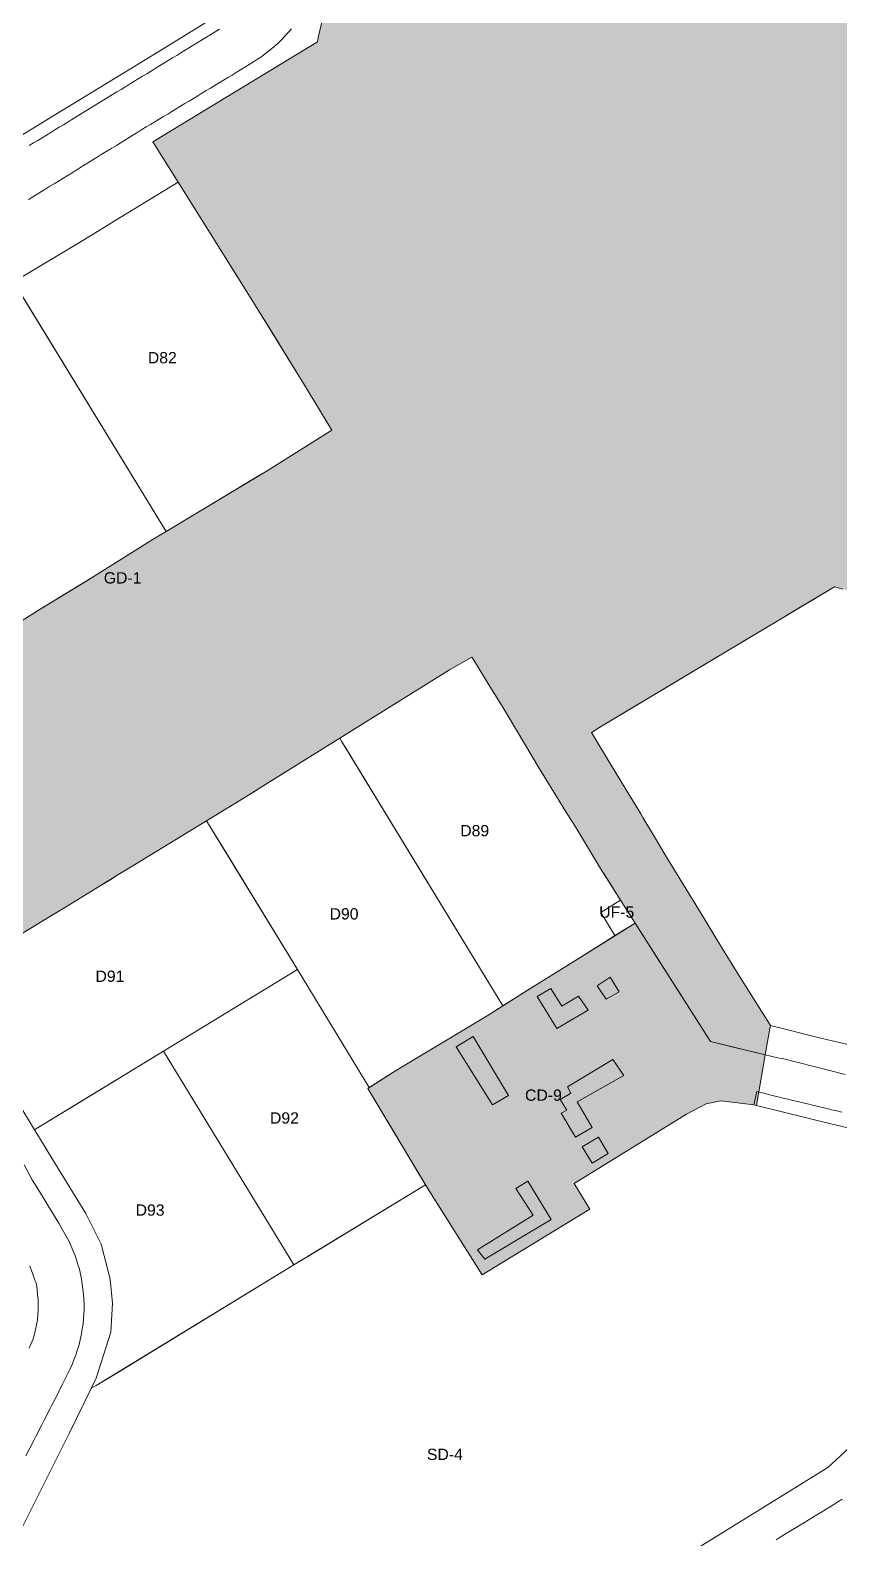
# Model space of a CAD drawing. Header units: metres. Extents: x 662613 to 666742, y 2728069 to 2732733.
# Drawn here: x 663461 to 663590.2, y 2728939.4 to 2729180.2 of the extents above; entities that cross this region are included whole.
import ezdxf
from ezdxf.enums import TextEntityAlignment as Align

# ---------------------------------------------------------------- set-up
doc = ezdxf.new("R2010")
doc.units = ezdxf.units.M
doc.header["$MEASUREMENT"] = 0
for name, color, linetype, lineweight in [('DQ_PLOT_ID', 252, 'Continuous', 18), ('Xref_DQ_MasterPlan_2024$0$DQ_PLOTS', 252, 'Continuous', 15), ('Xref_DQ_MasterPlan_2024$0$DQ_ROADS', 8, 'Continuous', 13)]:
    doc.layers.add(name, color=color, linetype=linetype, lineweight=lineweight)
doc.layers.add('Open area$0$INTENSIVE LANDSCAPING AND PLAZAS', color=7, linetype='Continuous', true_color=0xecf9e2)
doc.layers.add('Open area$0$PUBLIC PARKING', color=254, linetype='Continuous')
doc.styles.add('DQ_Plot_ID', font='arial.ttf')

# ---------------------------------------------------------------- blocks, each defined once
blk = doc.blocks.new('Xref_DQ_MasterPlan_2024$0$DQ_Roads_')
at = {"layer": 'Xref_DQ_MasterPlan_2024$0$DQ_ROADS'}
for points in [[(663460.8815000001, 2729161.7667), (663461.5659999996, 2729162.1899), (663462.2470000004, 2729162.5995), (663462.9274000004, 2729163.0175), (663463.6095000003, 2729163.4356), (663464.2921000002, 2729163.855900001), (663464.9740000004, 2729164.274800001), (663465.6557999998, 2729164.692600001), (663466.3393000001, 2729165.111500001), (663467.0186000001, 2729165.527899999), (663467.6924999999, 2729165.9399), (663474.8417999996, 2729170.341600001), (663475.5257000001, 2729170.749700001), (663476.21, 2729171.162799999), (663476.8934000004, 2729171.5787), (663477.5765000004, 2729171.996200001), (663478.2593, 2729172.414999999), (663478.9417000003, 2729172.831800001), (663479.6233999999, 2729173.2489), (663480.3053000001, 2729173.6644), (663480.9863999998, 2729174.0833), (663481.6642000005, 2729174.501800001), (663482.3502000002, 2729174.9234), (663483.0329, 2729175.341499999), (663483.7153000003, 2729175.7589), (663484.3964, 2729176.1753), (663485.0793000003, 2729176.595100001), (663485.7608000003, 2729177.012499999), (663486.4426999995, 2729177.431500001), (663487.1250999998, 2729177.8506), (663487.8068000004, 2729178.2676), (663488.4894000003, 2729178.6856), (663489.1717999997, 2729179.103399999), (663489.8539000005, 2729179.521), (663490.5356000001, 2729179.9384), (663491.2180000003, 2729180.357000001)], [(663502.7065000003, 2729180.414000001), (663502.1967000002, 2729179.823999999), (663501.6687000003, 2729179.247400001), (663501.1085999999, 2729178.6699), (663500.5109000001, 2729178.0878), (663499.9051000001, 2729177.5359), (663499.2812999999, 2729177.005899999), (663498.6392999999, 2729176.4999), (663497.9873000002, 2729176.0208), (663497.3174, 2729175.5592), (663496.6392999999, 2729175.1219), (663495.9594999999, 2729174.7007), (663495.2756000003, 2729174.2853), (663494.5909000002, 2729173.870100001), (663493.9074999997, 2729173.4539), (663493.2235000003, 2729173.038899999), (663492.54, 2729172.6251), (663491.8525999999, 2729172.208900001), (663491.1709000003, 2729171.794), (663490.4881999996, 2729171.3781), (663489.8026, 2729170.966), (663489.1185999997, 2729170.5506), (663488.4351000004, 2729170.1358), (663487.7511, 2729169.7203), (663487.0675999997, 2729169.3062), (663486.3817999996, 2729168.8903), (663485.6978000002, 2729168.475), (663485.0147000002, 2729168.060799999), (663484.3294000002, 2729167.6468), (663483.6462000003, 2729167.232999999), (663482.9617999997, 2729166.8168), (663482.2788000004, 2729166.4022), (663481.5950999996, 2729165.9866), (663480.9119999995, 2729165.571), (663480.2302000001, 2729165.157400001), (663479.5519000003, 2729164.742799999), (663478.8558, 2729164.3168), (663478.182, 2729163.8967), (663477.5082, 2729163.4793), (663476.8123000003, 2729163.0514), (663476.1425999999, 2729162.6271), (663474.7775999997, 2729161.7809), (663474.0724999998, 2729161.342399999), (663472.3676000005, 2729160.3281), (663471.6867000004, 2729159.911), (663470.9987000003, 2729159.487600001), (663470.3225999996, 2729159.063200001), (663469.6438999996, 2729158.6445), (663468.9680000003, 2729158.2204), (663468.2838000003, 2729157.797499999), (663467.5983999996, 2729157.372500001), (663466.2271999996, 2729156.535700001), (663465.5294000003, 2729156.105699999), (663464.8499999996, 2729155.690199999), (663464.1706999997, 2729155.272500001), (663463.4972999999, 2729154.856699999), (663462.8147999998, 2729154.439099999), (663462.1343, 2729154.0034), (663461.4385000002, 2729153.5875), (663460.7565000001, 2729153.189200001)], [(663460.8700000001, 2728969.8519), (663461.1919, 2728970.5779), (663461.4718000004, 2728971.3091), (663461.6967000002, 2728972.0538), (663461.8882999998, 2728972.8103), (663462.0427000001, 2728973.583000001), (663462.1672999999, 2728974.363), (663462.2571999999, 2728975.1491), (663462.2906999998, 2728975.9421), (663462.2960000001, 2728976.7393), (663462.2736999998, 2728977.537900001), (663462.2138, 2728978.337200001), (663462.1248000003, 2728979.1337), (663462.0959000001, 2728979.564099999), (663462.0406, 2728979.991900001), (663461.9164000005, 2728980.352), (663461.7674000002, 2728980.7026), (663461.5207000002, 2728981.4924), (663461.2565000001, 2728982.2404), (663460.9644999998, 2728982.992799999)], [(663460.0718999999, 2728999.104900001), (663461.4063999997, 2728996.623400001), (663461.8383, 2728995.9342), (663462.2433000002, 2728995.2543), (663462.6687000003, 2728994.579700001), (663463.0822000001, 2728993.8981), (663463.5125000002, 2728993.1855), (663463.9046, 2728992.5415), (663464.3348000003, 2728991.844599999), (663464.7536000004, 2728991.1625), (663465.1748000002, 2728990.473999999), (663465.5872, 2728989.793), (663465.9831999997, 2728989.121400001), (663466.7852999996, 2728987.692600001), (663467.1727, 2728986.966600001), (663467.5245000003, 2728986.234999999), (663467.8318999996, 2728985.488), (663468.1359000001, 2728984.7448), (663468.4282999998, 2728983.9476), (663468.6475999998, 2728983.2074), (663468.8761999998, 2728982.433700001), (663469.0624000002, 2728981.6493), (663469.2136000004, 2728980.863500001), (663469.3299000002, 2728980.075999999), (663469.5143999998, 2728978.4793), (663469.5734000001, 2728977.679199999), (663469.6113, 2728976.8816), (663469.6097999997, 2728976.0847), (663469.5665999996, 2728975.2895), (663469.5234000003, 2728974.495200001), (663469.4641000004, 2728973.6995), (663469.3414000003, 2728972.9219), (663469.2110000001, 2728972.135399999), (663468.7662000004, 2728970.2063), (663468.5055999998, 2728969.458699999), (663468.2866000002, 2728968.698899999), (663467.9870999996, 2728967.9737), (663467.7166999998, 2728967.2147), (663467.3854, 2728966.514900001), (663466.5186000001, 2728964.7305), (663466.1451000003, 2728963.987299999), (663465.7757000001, 2728963.289999999), (663465.4090999998, 2728962.572699999), (663464.5138999997, 2728960.826300001), (663464.1579, 2728960.104), (663463.2337999996, 2728958.341399999), (663462.8717999998, 2728957.6053), (663461.9752000002, 2728955.823999999), (663461.5990000004, 2728955.124299999), (663460.3273, 2728952.626599999)], [(663580.0341999996, 2728939.250499999), (663580.7114000004, 2728939.6686), (663581.4013999999, 2728940.0835), (663582.0959999999, 2728940.5153), (663583.7867, 2728941.5393), (663584.4565000003, 2728941.968699999), (663585.1421999997, 2728942.369999999), (663585.8359000003, 2728942.7983), (663586.5228000004, 2728943.213), (663587.1880000001, 2728943.630000001), (663587.8860999998, 2728944.0502), (663588.5629000003, 2728944.4669), (663589.2413999997, 2728944.8781), (663589.9112, 2728945.285399999), (663590.5807999996, 2728945.7118)], [(663590.5042000003, 2729007.511700001), (663589.7258000001, 2729007.6975), (663588.9473000001, 2729007.886700001), (663588.1692000004, 2729008.0732), (663587.3924000002, 2729008.259299999), (663586.6141999997, 2729008.4473), (663585.8361999998, 2729008.6362), (663585.0587999998, 2729008.822699999), (663584.2816000003, 2729009.010600001), (663583.5031000003, 2729009.198899999), (663582.7260999996, 2729009.386499999), (663581.9484000001, 2729009.5735), (663581.1737000002, 2729009.760199999), (663580.3914000001, 2729009.948000001), (663579.6152999997, 2729010.1368), (663578.8383, 2729010.3267), (663578.0613000002, 2729010.5166), (663576.9781, 2729010.7863), (663576.4923, 2729008.6566), (663571.2191000003, 2729009.298), (663568.8958, 2729008.8204), (663565.7224000003, 2729007.199999999), (663547.8103, 2728996.142000001), (663550.3192999996, 2728992.012), (663533.1353000002, 2728981.527000001), (663524.5493000001, 2728995.218599999), (663514.8964, 2729011.278999999), (663519.4654000001, 2729014.2029), (663533.9118999997, 2729022.8881), (663540.8891000003, 2729027.314099999), (663548.1982000005, 2729031.842900001), (663557.5401999997, 2729037.692), (663569.5695000002, 2729018.779100001), (663578.3141000001, 2729016.6439), (663579.2116999999, 2729016.422499999), (663579.6025999999, 2729016.332800001), (663580.0872, 2729016.219699999), (663580.5784999998, 2729016.1405), (663581.0612000003, 2729016.057800001), (663581.0681999996, 2729016.056399999), (663591.0795999998, 2729013.5155)]]:
    blk.add_lwpolyline(points, dxfattribs=at)
for points in [[(663551.4627999999, 2729027.6833), (663552.9396000002, 2729025.5131), (663554.9967, 2729026.6843), (663553.5730999997, 2729029.0615)], [(663550.0400999999, 2729023.7744), (663548.4890999999, 2729026.0054), (663545.8542999998, 2729024.4474), (663544.1140999999, 2729027.225099999), (663541.8935000002, 2729025.982100001), (663545.0777000003, 2729020.8498)], [(663537.3430000003, 2729010.140699999), (663531.6993000004, 2729019.578), (663529.0023999996, 2729017.913699999), (663534.7879999997, 2729008.6656)], [(663555.7707000002, 2729013.329700001), (663553.9850000003, 2729015.9057), (663546.733, 2729011.535599999), (663547.2916000001, 2729010.5595), (663545.5828, 2729009.526799999), (663546.6503999997, 2729007.8364), (663545.7575000003, 2729007.329299999), (663548.0146000003, 2729003.5134), (663550.6766999997, 2729005.072699999), (663548.2773000002, 2729009.175799999)], [(663551.6810999997, 2729003.520500001), (663549.0893000001, 2729001.955800001), (663550.6967000002, 2728999.347999999), (663553.2317000004, 2729000.8947)], [(663532.3967000004, 2728985.555600001), (663533.5785999997, 2728984.026900001), (663544.1321999999, 2728990.366900001), (663540.4247000003, 2728996.492900001), (663538.5349000003, 2728995.317500001), (663541.2660999997, 2728991.074999999)]]:
    blk.add_lwpolyline(points, close=True, dxfattribs=at)
blk = doc.blocks.new('Xref_DQ_MasterPlan_2024')
at = {"layer": 'Xref_DQ_MasterPlan_2024$0$DQ_PLOTS'}
for points in [[(663459.7368000001, 2729085.9742), (663462.6392, 2729087.7632), (663470.0439999998, 2729092.308800001), (663470.8021999999, 2729092.7742), (663480.9179999996, 2729099.0972), (663482.7052999996, 2729100.1683), (663488.4689999996, 2729103.6226), (663496.9379000003, 2729108.7344), (663498.5747999996, 2729109.7225), (663509.1726, 2729116.357), (663504.6458, 2729123.7796), (663500.0311000003, 2729131.2688), (663496.9329000004, 2729136.296700001), (663489.1020999998, 2729148.7969), (663484.6156, 2729155.940600001), (663480.5795, 2729162.3671), (663506.8816999998, 2729178.343), (663506.9890999998, 2729179.028400001), (663507.7363999998, 2729182.1742)], [(663590.6771, 2729090.992000001), (663589.3817999995, 2729091.3682), (663580.7172999997, 2729086.1759), (663577.6870999999, 2729084.36), (663551.7544999998, 2729068.819599999), (663550.8323999998, 2729068.267000001), (663550.5694000005, 2729068.1094), (663553.857, 2729062.6232), (663555.3505999994, 2729060.1742), (663558.4308000001, 2729055.1237), (663558.7989999998, 2729054.507999999), (663560.4709999999, 2729051.712199999), (663562.4967, 2729048.324899999), (663565.7107999995, 2729043.0798), (663567.6540999999, 2729039.9085), (663571.5048000001, 2729033.5952), (663573.9844000004, 2729029.529699999), (663579.1322999997, 2729021.362), (663579.0491000003, 2729020.882), (663578.3141000002, 2729016.6439), (663576.3663, 2729017.1195), (663573.1758000004, 2729017.8985), (663569.5695000001, 2729018.7791), (663560.6974999999, 2729032.728000001), (663557.9126000004, 2729037.1065), (663557.5401999997, 2729037.692), (663555.2289000006, 2729041.325999999), (663552.0047000004, 2729046.3952), (663548.0072, 2729053.032400001), (663546.4612999996, 2729055.524900001), (663542.2725, 2729062.2785), (663537.4628999998, 2729070.4592), (663536.3217000001, 2729072.305500001), (663534.6368000006, 2729075.031500001), (663531.7987000002, 2729079.6231), (663531.4952999996, 2729080.114), (663527.9359999999, 2729078.110300001), (663498.7526000002, 2729059.909700001), (663496.2912999998, 2729058.3747), (663494.4484000001, 2729057.247), (663478.1100000002, 2729047.2497), (663475.0226999997, 2729045.3606), (663472.1708000004, 2729043.6155), (663466.6437999996, 2729040.2336), (663464.011, 2729038.6226), (663458.8049999997, 2729035.437100001)], [(663596.529, 2729017.1296), (663587.1595999999, 2729019.323799999), (663579.1322999997, 2729021.362), (663573.9844000004, 2729029.529699999), (663571.5048000001, 2729033.5952), (663567.6540999999, 2729039.9085), (663565.7107999995, 2729043.0798), (663562.4967, 2729048.324899999), (663560.4709999999, 2729051.712199999), (663558.7989999998, 2729054.507999999), (663558.4308000001, 2729055.1237), (663555.3505999994, 2729060.1742), (663553.857, 2729062.6232), (663550.5694000005, 2729068.1094), (663550.8323999998, 2729068.267000001), (663551.7544999998, 2729068.819599999), (663564.6297000003, 2729076.535199999), (663564.6297000003, 2729076.535199999), (663577.6870999999, 2729084.36), (663580.7172999997, 2729086.1759), (663583.2153000002, 2729087.6728), (663589.3817999995, 2729091.3682), (663590.6771, 2729090.992000001)], [(663597.2792999996, 2728959.074), (663588.2982000001, 2728950.788), (663577.1393999996, 2728943.8589), (663564.9851000002, 2728936.3906)], [(663458.6315000001, 2728938.9628), (663467.2259000001, 2728956.2201), (663470.7998, 2728963.5138), (663470.7998, 2728963.5138), (663471.5591000001, 2728963.8775), (663475.5234000003, 2728966.2951), (663503.1118999999, 2728983.1201), (663507.0635000002, 2728985.529999999), (663524.1204000005, 2728995.9321), (663524.5493000002, 2728995.2186), (663533.1353000002, 2728981.527), (663550.3192999996, 2728992.012), (663547.8102999999, 2728996.142), (663565.7224000003, 2729007.2), (663568.8958, 2729008.8204), (663571.2191000003, 2729009.298), (663576.4923, 2729008.6566), (663576.6946999999, 2729008.632), (663589.0053000002, 2729005.586200001), (663609.1534000001, 2729000.901)]]:
    blk.add_lwpolyline(points, dxfattribs=at)
for points in [[(663456.3641999997, 2729161.3954), (663441.0098000002, 2729186.5727), (663438.2719000002, 2729191.062200001), (663434.3542999998, 2729197.1549), (663434.5015000001, 2729197.244700001), (663467.8556000005, 2729217.5857), (663468.8260000004, 2729216.0264), (663476.3531999998, 2729203.420499999), (663477.5445, 2729201.5111), (663487.3180999998, 2729185.845699999), (663488.8797000004, 2729183.23), (663489.7248000001, 2729181.8357), (663482.4848999996, 2729177.3838), (663476.773, 2729173.8598), (663465.0643999996, 2729166.7303), (663456.3641999997, 2729161.3954)], [(663482.7052999996, 2729100.1683), (663460.3956000004, 2729136.750399999), (663458.6754999999, 2729139.571), (663458.4097999996, 2729140.0067), (663469.6727999998, 2729146.8072), (663475.3949999997, 2729150.297400001), (663484.6156, 2729155.940600001), (663489.1020999998, 2729148.7969), (663496.9329000004, 2729136.296700001), (663504.6458, 2729123.7796), (663509.1726, 2729116.357), (663498.5747999996, 2729109.7225), (663488.4689999996, 2729103.6226), (663482.7052999996, 2729100.1683)], [(663482.7052999996, 2729100.1683), (663480.9179999996, 2729099.0972), (663470.8021999999, 2729092.7742), (663462.6392, 2729087.7632), (663459.7368000001, 2729085.9742), (663437.9627999999, 2729121.6779), (663435.624, 2729125.513), (663435.5586000002, 2729125.6294), (663446.5651, 2729132.6633), (663454.1239, 2729137.419), (663458.4097999996, 2729140.0067), (663458.6754999999, 2729139.571), (663482.7052999996, 2729100.1683)], [(663554.3245000001, 2729035.6786), (663552.6332999999, 2729034.619799999), (663548.1982000006, 2729031.8429), (663540.8891000003, 2729027.314099999), (663540.6281000002, 2729027.1486), (663536.444, 2729024.4944), (663511.6272, 2729065.1874), (663510.6782000001, 2729066.7436), (663510.4266999997, 2729067.1904), (663527.9359999999, 2729078.110300001), (663531.4952999996, 2729080.114), (663531.7987000002, 2729079.6231), (663534.6368000006, 2729075.031500001), (663536.3217000001, 2729072.305500001), (663537.4628999998, 2729070.4592), (663542.2725, 2729062.2785), (663546.4612999996, 2729055.524900001), (663548.0072, 2729053.032400001), (663552.0047000004, 2729046.3952), (663553.7050999999, 2729043.7217), (663555.2289000006, 2729041.325999999), (663552.0531000003, 2729039.374), (663554.3245000001, 2729035.6786)], [(663536.444, 2729024.4944), (663533.9118999998, 2729022.8881), (663519.4654000001, 2729014.202899999), (663515.1298000001, 2729011.428300001), (663503.6529000001, 2729030.248), (663492.6403000001, 2729048.3059), (663489.3344999999, 2729053.7266), (663489.1606999999, 2729054.011499999), (663494.4484000001, 2729057.247), (663496.2912999998, 2729058.3747), (663498.7526000002, 2729059.909700001), (663510.4266999997, 2729067.1904), (663510.6782000001, 2729066.7436), (663536.444, 2729024.4944)], [(663461.7126000001, 2729004.6918), (663456.0237999996, 2729014.042199999), (663447.1360999997, 2729028.297), (663450.8696999997, 2729030.5816), (663454.5176999997, 2729032.8138), (663458.8049999997, 2729035.437100001), (663464.011, 2729038.6226), (663466.6437999996, 2729040.2336), (663472.1708000004, 2729043.6155), (663473.6001000004, 2729044.4901), (663475.0226999997, 2729045.3606), (663478.1100000002, 2729047.2497), (663489.1606999999, 2729054.011499999), (663489.3344999999, 2729053.7266), (663503.6529000001, 2729030.248), (663482.3090000005, 2729017.2314), (663462.0484999996, 2729004.875499999), (663461.7126000001, 2729004.6918)], [(663554.3245000001, 2729035.6786), (663552.0531000003, 2729039.374), (663555.2289000006, 2729041.325999999), (663557.5401999997, 2729037.692), (663554.3245000001, 2729035.6786)], [(663578.3141000002, 2729016.6439), (663576.9151999998, 2729008.577500001), (663576.6946999999, 2729008.632), (663576.4923, 2729008.6566), (663571.2191000003, 2729009.298), (663568.8958, 2729008.8204), (663565.7224000003, 2729007.2), (663547.8102999999, 2728996.142), (663550.3192999996, 2728992.012), (663533.1353000002, 2728981.527), (663524.5493000002, 2728995.2186), (663524.1204000005, 2728995.9321), (663514.8964, 2729011.278999999), (663515.1298000001, 2729011.428300001), (663519.4654000001, 2729014.202899999), (663533.9118999998, 2729022.8881), (663536.444, 2729024.4944), (663540.6281000002, 2729027.1486), (663540.8891000003, 2729027.314099999), (663548.1982000006, 2729031.8429), (663552.6332999999, 2729034.619799999), (663554.3245000001, 2729035.6786), (663557.5401999997, 2729037.692), (663557.9126000004, 2729037.1065), (663560.6974999999, 2729032.728000001), (663569.5695000001, 2729018.7791), (663573.1758000004, 2729017.8985), (663576.3663, 2729017.1195), (663578.3141000002, 2729016.6439)], [(663515.1298000001, 2729011.428300001), (663514.8964, 2729011.278999999), (663524.1204000005, 2728995.9321), (663503.1118999999, 2728983.1201), (663482.3090000005, 2729017.2314), (663503.6529000001, 2729030.248), (663515.1298000001, 2729011.428300001)], [(663470.7998, 2728963.5138), (663471.556, 2728965.057), (663473.9047999997, 2728972.377000001), (663474.1391000003, 2728977.0323), (663473.8000999998, 2728980.865), (663472.3321000001, 2728986.4354), (663469.8969000002, 2728991.318), (663464.6301999995, 2728999.896500001), (663462.4988000002, 2729003.399499999), (663461.7126000001, 2729004.6918), (663462.0484999996, 2729004.875499999), (663468.8080000001, 2729008.9978), (663482.3090000005, 2729017.2314), (663503.1118999999, 2728983.1201), (663471.5591000001, 2728963.8775), (663470.7998, 2728963.5138)]]:
    blk.add_lwpolyline(points, close=True, dxfattribs=at)
blk.add_blockref('Xref_DQ_MasterPlan_2024$0$DQ_Roads_', (0, 0))
blk = doc.blocks.new('Open area')
at = {"layer": 'Open area$0$INTENSIVE LANDSCAPING AND PLAZAS'}
blk.add_hatch(color=256, dxfattribs=at).paths.add_polyline_path([(663303.4088000002, 2728990.0774), (663319.0373999997, 2728999.886), (663329.2018999998, 2729006.169), (663329.6469999999, 2729006.4396), (663338.3498, 2729011.7302), (663341.8843000002, 2729013.878900001), (663345.4561999999, 2729016.0503), (663355.8679999998, 2729022.4012), (663357.4395000003, 2729023.3598), (663359.6409999998, 2729024.7027), (663360.2592000001, 2729025.079800001), (663374.4028000002, 2729033.643100001), (663377.6404999996, 2729035.6293), (663378.0373999998, 2729035.8728), (663378.9392999997, 2729036.426100001), (663384.3016999998, 2729039.7158), (663393.8328999998, 2729045.5629), (663393.9080999998, 2729045.609), (663397.7224000003, 2729047.9569), (663401.9463, 2729050.5569), (663403.8570999997, 2729051.733100001), (663406.4381999997, 2729053.3157), (663415.1512, 2729058.658199999), (663420.3707999999, 2729061.9296), (663422.7205999995, 2729063.4023), (663424.5939999997, 2729064.5765), (663425.8601000002, 2729065.37), (663436.2773999999, 2729071.7673), (663436.6451000002, 2729071.9823), (663441.9911000001, 2729075.1087), (663444.5773, 2729076.6909), (663446.2136000003, 2729077.6919), (663458.4605999999, 2729085.1876), (663459.7368000001, 2729085.9742), (663462.6392, 2729087.7632), (663470.0439999998, 2729092.308800001), (663470.8021999999, 2729092.7742), (663480.9179999996, 2729099.0972), (663482.7052999996, 2729100.1683), (663488.4689999996, 2729103.6226), (663496.9379000003, 2729108.7344), (663498.5747999996, 2729109.7225), (663509.1726, 2729116.357), (663504.6458, 2729123.7796), (663500.0311000003, 2729131.2688), (663496.9329000004, 2729136.296700001), (663489.1020999998, 2729148.7969), (663484.6156, 2729155.940600001), (663480.5795, 2729162.3671), (663506.8816999998, 2729178.343), (663506.9890999998, 2729179.028400001), (663507.7363999998, 2729182.1742), (663508.0988999995, 2729183.68), (663510.0983999996, 2729191.9849), (663511.4776999997, 2729197.714099999), (663512.3820999999, 2729201.4446), (663513.1297000004, 2729204.5287), (663514.8864000002, 2729211.945900001), (663515.8153999996, 2729215.7084), (663516.7247000001, 2729219.5471), (663516.9248999999, 2729220.3705), (663516.9277999997, 2729220.3828), (663517.5778000002, 2729223.102499999), (663519.8836000003, 2729232.7503), (663520.8562000003, 2729236.473), (663522.3448999999, 2729242.7197), (663523.0058000004, 2729245.493), (663523.7521000003, 2729248.776900001), (663523.8132999997, 2729249.0229), (663524.3180999998, 2729251.05), (663525.1029000003, 2729254.171399999), (663526.2315999997, 2729259.059900001), (663526.6895000003, 2729261.1027), (663527.3832999998, 2729263.877599999), (663527.6995999999, 2729265.1504), (663527.7295000004, 2729265.2705), (663529.3905999996, 2729272.328899999), (663532.7254, 2729286.4014), (663534.0926000001, 2729292.112199999), (663534.9763000001, 2729295.885399999), (663535.8859000001, 2729296.2353), (663536.9699999997, 2729296.6524), (663538.5777000003, 2729297.270899999), (663539.1316000001, 2729297.484), (663550.1849999995, 2729294.7248), (663551.5898000001, 2729294.370400001), (663554.8294000002, 2729293.5531), (663556.7965000002, 2729293.0568), (663557.4944999999, 2729292.8807), (663562.0983999996, 2729291.3763), (663568.0484999997, 2729289.229), (663570.0577999996, 2729288.525800001), (663575.2869999994, 2729286.6958), (663579.2819999998, 2729285.348999999), (663581.6994000004, 2729283.5), (663583.4499000004, 2729280.99), (663583.9685000004, 2729279.4307), (663585.4447999998, 2729274.9914), (663586.6766999997, 2729271.287399999), (663587.5231999998, 2729268.742000001), (663590.6590999998, 2729263.1424), (663594.9604999999, 2729257.9244), (663597.8403000002, 2729255.282), (663602.1602999996, 2729251.932399999), (663608.8300000002, 2729248.388), (663609.9254000001, 2729248.0153), (663612.7017999999, 2729247.0706), (663613.5349000003, 2729246.8791), (663613.6517000003, 2729246.8523), (663616.2505999999, 2729246.255000001), (663616.7248999998, 2729246.175100001), (663620.8036999999, 2729245.487600001), (663623.6211999999, 2729245.405300001), (663625.3965999995, 2729245.3534), (663626.6988000005, 2729245.3153), (663631.3241999997, 2729245.785), (663634.3243000004, 2729245.312999999), (663635.2599999998, 2729244.744100001), (663637.3402000006, 2729243.4792, -0.05590684826612242), (663639.8710000003, 2729240.099300001), (663639.9730000001, 2729239.963), (663641.0486000003, 2729238.638800001), (663641.6972000003, 2729237.840299999), (663649.3389999997, 2729228.432), (663650.3885000004, 2729225.649), (663651.0083999997, 2729222.93), (663651.0398000004, 2729221.7371), (663651.0609999996, 2729220.9312), (663651.0877999997, 2729219.914000001), (663650.6676000002, 2729216.869999999), (663649.6272, 2729213.961), (663645.3722999998, 2729207.0227), (663638.2646000001, 2729195.1181), (663635.7229000004, 2729190.861), (663633.5099999998, 2729186.4796), (663632.5604999997, 2729183.3631), (663632.0396999996, 2729181.243699999), (663631.8104999997, 2729180.311), (663631.3217000002, 2729177.165), (663631.1540000002, 2729171.400599999), (663631.9408, 2729166.236500001), (663633.4072, 2729161.351000001), (663634.9899000004, 2729158.109099999), (663636.5639000004, 2729155.5637), (663640.6870999999, 2729148.8958), (663641.1875999998, 2729148.176499999), (663629.3641999997, 2729140.8367), (663627.4669000002, 2729139.6589), (663614.2962999997, 2729131.5883), (663606.1743000002, 2729126.5595), (663606.5933999997, 2729125.8792), (663618.0454000002, 2729107.289799999), (663616.3200000002, 2729106.242000001), (663615.9430000001, 2729106.012999999), (663615.3186, 2729105.6338), (663614.6091999998, 2729105.203000001), (663601.5103000002, 2729096.5229), (663592.4061000003, 2729090.4898), (663590.6771, 2729090.992000001), (663589.3817999995, 2729091.3682), (663580.7172999997, 2729086.1759), (663577.6870999999, 2729084.36), (663551.7544999998, 2729068.819599999), (663550.8323999998, 2729068.267000001), (663550.5694000005, 2729068.1094), (663553.857, 2729062.6232), (663555.3505999994, 2729060.1742), (663558.4308000001, 2729055.1237), (663558.7989999998, 2729054.507999999), (663560.4709999999, 2729051.712199999), (663562.4967, 2729048.324899999), (663565.7107999995, 2729043.0798), (663567.6540999999, 2729039.9085), (663571.5048000001, 2729033.5952), (663573.9844000004, 2729029.529699999), (663579.1322999997, 2729021.362), (663579.0491000003, 2729020.882), (663578.3141000002, 2729016.6439), (663576.3663, 2729017.1195), (663573.1758000004, 2729017.8985), (663569.5695000001, 2729018.7791), (663560.6974999999, 2729032.728000001), (663557.9126000004, 2729037.1065), (663557.5401999997, 2729037.692), (663555.2289000006, 2729041.325999999), (663552.0047000004, 2729046.3952), (663548.0072, 2729053.032400001), (663546.4612999996, 2729055.524900001), (663542.2725, 2729062.2785), (663537.4628999998, 2729070.4592), (663536.3217000001, 2729072.305500001), (663534.6368000006, 2729075.031500001), (663531.7987000002, 2729079.6231), (663531.4952999996, 2729080.114), (663527.9359999999, 2729078.110300001), (663498.7526000002, 2729059.909700001), (663496.2912999998, 2729058.3747), (663494.4484000001, 2729057.247), (663478.1100000002, 2729047.2497), (663475.0226999997, 2729045.3606), (663472.1708000004, 2729043.6155), (663466.6437999996, 2729040.2336), (663464.011, 2729038.6226), (663458.8049999997, 2729035.437100001), (663454.5176999997, 2729032.8138), (663450.8696999997, 2729030.5816), (663447.1360999997, 2729028.297), (663439.2394000004, 2729040.3465), (663437.1924999998, 2729039.0349), (663434.3963000001, 2729043.182800001), (663424.8163000002, 2729037.1145), (663424.9099000003, 2729036.966599999), (663397.4785000002, 2729020.3743), (663393.2976, 2729017.677200001), (663341.3170999995, 2728985.959400001), (663331.1993000006, 2728979.7703), (663329.0544999997, 2728978.4406), (663307.3669999996, 2728965.1545), (663306.2614000002, 2728964.4772), (663302.0061999997, 2728961.739800001), (663300.8815000003, 2728961.0535), (663291.2289000006, 2728955.1636), (663293.8350999998, 2728951.048), (663290.8772999998, 2728949.171700001), (663286.7198999998, 2728946.534399999), (663285.0527999997, 2728945.4769), (663280.2915000003, 2728942.456499999), (663286.1974999998, 2728932.773), (663286.3596999998, 2728932.507), (663269.6801000005, 2728922.3742), (663264.3068000004, 2728918.9904), (663255.9214000003, 2728913.709799999), (663255.3022999996, 2728913.3199), (663255.0573000006, 2728913.1656), (663254.5911999997, 2728911.2244), (663253.8641999997, 2728908.1968), (663249.7695000004, 2728891.770400001), (663249.1297000004, 2728888.774800001), (663248.6935000002, 2728886.7322), (663247.4393999994, 2728880.86), (663246.8618000001, 2728878.561799999), (663243.9989, 2728867.17), (663251.7411000002, 2728854.8022), (663252.7210999997, 2728853.2368), (663257.8276000005, 2728844.8666), (663258.5054, 2728843.7555), (663259.9983000002, 2728841.308399999), (663260.2248000001, 2728840.9372), (663261.4323000005, 2728838.958000001), (663266.7726999997, 2728837.721899999), (663273.0459000003, 2728836.2944), (663286.4063999999, 2728833.254000001), (663289.9402999999, 2728827.4965), (663294.1414000001, 2728820.6518), (663294.4841, 2728820.0934), (663297.0703999996, 2728815.8954), (663297.4414999998, 2728815.2931), (663302.1964999996, 2728807.574799999), (663303.4179999997, 2728805.589600001), (663306.1114999998, 2728801.2117), (663306.5532999998, 2728800.4936), (663307.4203000003, 2728799.0834), (663308.4124999996, 2728797.4695), (663308.9000000004, 2728796.6769), (663309.6139000001, 2728797.0911), (663315.6184, 2728801.025900001), (663321.9491, 2728790.686), (663321.5058000004, 2728787.7375), (663317.3131999997, 2728785.0909, -0.03356997087366646), (663306.1482999997, 2728779.3915), (663289.2353999997, 2728806.9329), (663287.6452999999, 2728809.5223), (663286.4889000002, 2728811.405400001), (663286.4232000002, 2728811.512499999), (663284.8753000003, 2728814.033), (663260.5499999998, 2728819.943), (663252.2900999999, 2728811.8271), (663245.4364, 2728805.093), (663244.9665000002, 2728804.6313), (663243.7028999999, 2728803.389799999), (663232.4400000004, 2728792.3233, -0.01635351374723247), (663230.3447000001, 2728793.4562, -0.1128456625858127), (663218.5007999996, 2728804.558700001, -0.00824743166118906), (663217.8459000001, 2728805.566), (663222.2374, 2728808.474099999), (663225.5401999997, 2728810.424599999), (663226.3224, 2728810.8866), (663228.6546999998, 2728812.305400001), (663234.2493000003, 2728815.7087), (663239.7878999999, 2728819.0899), (663243.1212999999, 2728821.126000001), (663242.8940000002, 2728821.487299999), (663240.5175000001, 2728825.264499999), (663239.9715999998, 2728826.132200001), (663238.7761000004, 2728828.032299999), (663233.2039000003, 2728837.1879), (663227.1288999999, 2728847.011499999), (663226.2441999996, 2728848.4421), (663225.9304, 2728848.967900001), (663223.9441999996, 2728852.295900001), (663221.5722000003, 2728856.270400001), (663221.0192, 2728857.197), (663221.1524999999, 2728857.764900001), (663221.7681, 2728860.3862), (663222.8483999996, 2728864.987), (663223.1818000005, 2728866.4068), (663223.7763999999, 2728868.922800001), (663224.6129999999, 2728872.462999999), (663226.3267999998, 2728879.7144), (663226.7122999998, 2728881.345799999), (663229.4682000001, 2728892.6568), (663229.8316000002, 2728894.164100001), (663231, 2728899.010299999), (663231.1846000002, 2728899.7761), (663231.7017999999, 2728901.9216), (663233.3328999998, 2728908.703100001), (663234.2039999998, 2728912.3247), (663235.5713999995, 2728917.530400001), (663235.7712000002, 2728918.422700001), (663236.473, 2728921.5558), (663236.6409, 2728922.3052), (663236.7470000004, 2728922.7791), (663235.3196, 2728923.155599999), (663222.4642000003, 2728926.1728), (663207.6875, 2728930.117699999), (663207.9655999998, 2728931.165200001), (663208.1301999995, 2728931.7853), (663208.9879999999, 2728935.575500001), (663210.0163000001, 2728939.494200001), (663210.689, 2728942.2113), (663211.4390000001, 2728945.397), (663211.6246999997, 2728946.5465), (663211.8870999998, 2728948.359699999), (663212.3334999997, 2728951.4449), (663212.7055000002, 2728957.9879), (663213.0003000004, 2728959.843699999, 0.07384492430032027), (663213.0241999999, 2728964.3522), (663212.3976999996, 2728966.3518), (663211.9462000001, 2728969.058599999), (663211.9231000001, 2728969.394099999), (663210.3524999999, 2728975.063), (663221.273, 2728972.311500001), (663222.494, 2728972.003900001), (663226.7241000001, 2728970.8433), (663232.5431000002, 2728969.2468), (663235.9955999999, 2728968.532400001), (663239.7945999997, 2728967.746099999), (663246.4732999998, 2728966.1817), (663259.2251000004, 2728963.143300001), (663268.7564000003, 2728968.786599999), (663277.8552000001, 2728974.393999999), (663285.7219, 2728979.242000001), (663299.1601, 2728987.474600001), (663303.4088000002, 2728990.0774)], flags=0)
at = {"layer": 'Open area$0$PUBLIC PARKING'}
blk.add_hatch(color=256, dxfattribs=at).paths.add_polyline_path([(663578.3141000002, 2729016.6439), (663576.9151999998, 2729008.577500001), (663576.6946999999, 2729008.632), (663576.4923, 2729008.6566), (663571.2191000003, 2729009.298), (663568.8958, 2729008.8204), (663565.7224000003, 2729007.2), (663547.8102999999, 2728996.142), (663550.3192999996, 2728992.012), (663533.1353000002, 2728981.527), (663524.5493000002, 2728995.2186), (663524.1204000005, 2728995.9321), (663514.8964, 2729011.278999999), (663515.1298000001, 2729011.428300001), (663519.4654000001, 2729014.202899999), (663533.9118999998, 2729022.8881), (663536.444, 2729024.4944), (663540.6281000002, 2729027.1486), (663540.8891000003, 2729027.314099999), (663548.1982000006, 2729031.8429), (663552.6332999999, 2729034.619799999), (663554.3245000001, 2729035.6786), (663557.5401999997, 2729037.692), (663557.9126000004, 2729037.1065), (663560.6974999999, 2729032.728000001), (663569.5695000001, 2729018.7791), (663573.1758000004, 2729017.8985), (663576.3663, 2729017.1195), (663578.3141000002, 2729016.6439)], flags=0)

msp = doc.modelspace()

# ---------------------------------------------------------------- block references
for name in ['Xref_DQ_MasterPlan_2024', 'Open area']:
    msp.add_blockref(name, (0, 0))

# ---------------------------------------------------------------- texts
at = {"layer": 'DQ_PLOT_ID', "style": 'DQ_Plot_ID'}
for s, p in [('D82', (663482.1055890851, 2729127.022875576)), ('GD-1', (663475.7692610744, 2729091.881055575)), ('D89', (663531.9484175016, 2729051.537142538)), ('D90', (663511.1025975888, 2729038.253856968)), ('UF-5', (663554.6137799525, 2729038.538141573)), ('D91', (663473.7459547827, 2729028.298897785)), ('CD-9', (663542.9138335935, 2729009.323401081)), ('D92', (663501.5899679565, 2729005.673458575)), ('D93', (663480.152885466, 2728990.979273563)), ('SD-4', (663527.1913561131, 2728951.987215201))]:
    msp.add_text(s, height=1.8, dxfattribs=at).set_placement(p, align=Align.CENTER)

doc.saveas('drawing.dxf')
